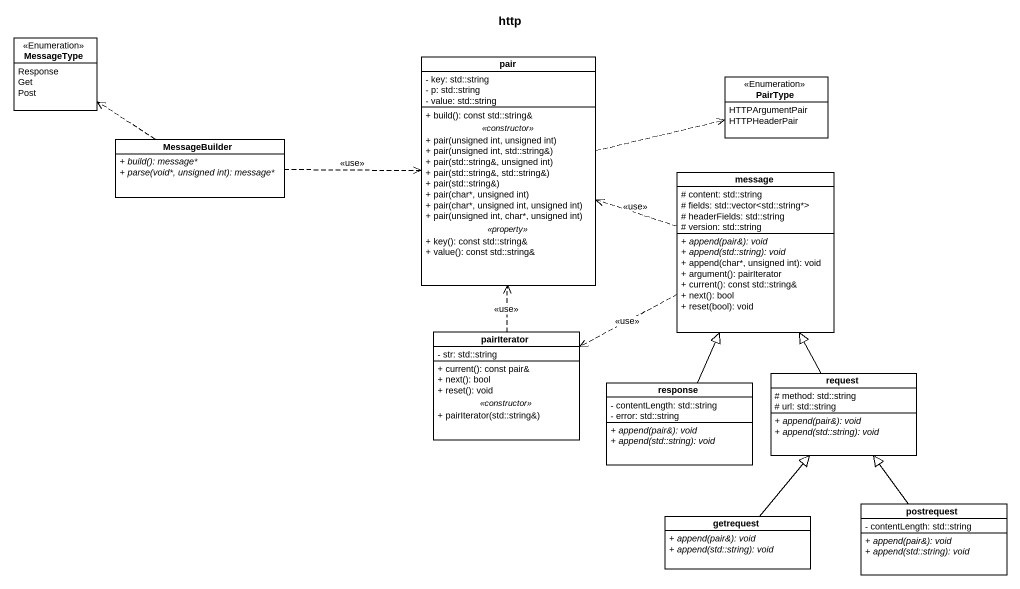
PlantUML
@startuml
title http
hide circle
hide empty members
skinparam classAttributeIconSize 0
enum MessageType <<Enumeration>> {
  Response
  Get
  Post
}
class pair {
  - key: std::string
  - p: std::string
  - value: std::string
  --
  + build(): const std::string&
  .. <<constructor>> ..
  + pair(unsigned int, unsigned int)
  + pair(unsigned int, std::string&)
  + pair(std::string&, unsigned int)
  + pair(std::string&, std::string&)
  + pair(std::string&)
  + pair(char*, unsigned int)
  + pair(char*, unsigned int, unsigned int)
  + pair(unsigned int, char*, unsigned int)
  .. <<property>> ..
  + key(): const std::string&
  + value(): const std::string&
}
enum PairType <<Enumeration>> {
  HTTPArgumentPair
  HTTPHeaderPair
}
class MessageBuilder {
  {abstract} + build(): message*
  {abstract} + parse(void*, unsigned int): message*
}
class message {
  # content: std::string
  # fields: std::vector<std::string*>
  # headerFields: std::string
  # version: std::string
  {abstract} + append(pair&): void
  {abstract} + append(std::string): void
  + append(char*, unsigned int): void
  + argument(): pairIterator
  + current(): const std::string&
  + next(): bool
  + reset(bool): void
}
class pairIterator {
  - str: std::string
  --
  + current(): const pair&
  + next(): bool
  + reset(): void
  .. <<constructor>> ..
  + pairIterator(std::string&)
}
class request {
  # method: std::string
  # url: std::string
  {abstract} + append(pair&): void
  {abstract} + append(std::string): void
}
class response {
  - contentLength: std::string
  - error: std::string
  {abstract} + append(pair&): void
  {abstract} + append(std::string): void
}
class getrequest {
  {abstract} + append(pair&): void
  {abstract} + append(std::string): void
}
class postrequest {
  - contentLength: std::string
  {abstract} + append(pair&): void
  {abstract} + append(std::string): void
}
pair .right.> PairType
MessageBuilder .up.> MessageType
MessageBuilder .right.> pair : <<use>>
message .left.> pair : <<use>>
message .left.> pairIterator : <<use>>
pairIterator .up.> pair : <<use>>
request -up-|> message
response -up-|> message
getrequest -up-|> request
postrequest -up-|> request
@enduml
